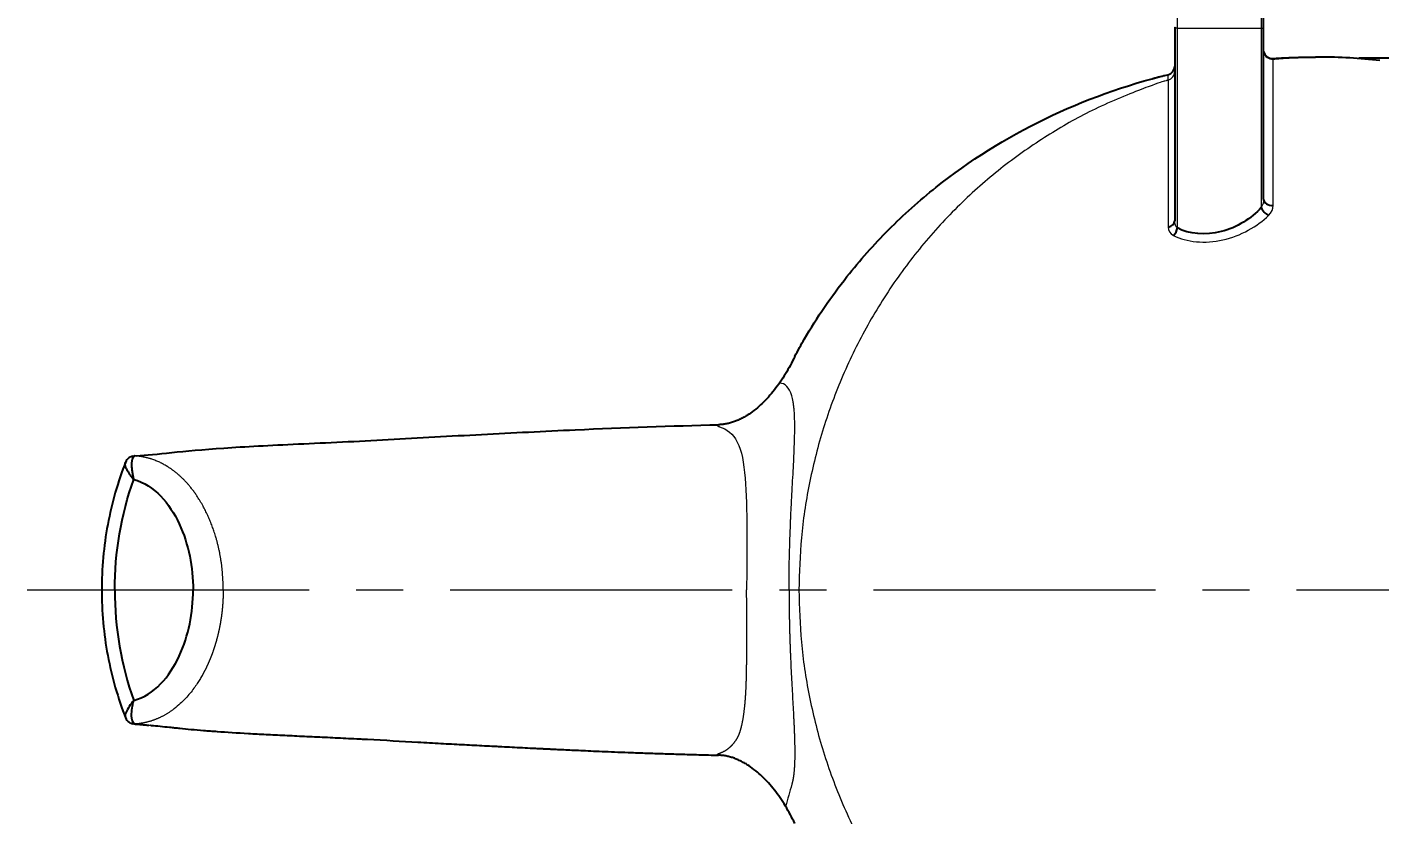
# Model space of a CAD drawing. Header units: millimetres. Extents: x 2068 to 2909, y 530 to 1125.
# Drawn here: x 2440.1 to 2531.5, y 980.6 to 1033.8 of the extents above; entities that cross this region are included whole.
import ezdxf

# ---------------------------------------------------------------- set-up
doc = ezdxf.new("R2010")
doc.units = ezdxf.units.MM
doc.linetypes.add('CENTER2', pattern=[28.575, 19.05, -3.175, 3.175, -3.175])
doc.linetypes.add('CENTERX2', pattern=[101.6, 63.5, -12.7, 12.7, -12.7])
doc.layers.add('CENTER', color=1, linetype='CENTERX2', lineweight=15)
doc.layers.add('DIM', color=3, linetype='Continuous', lineweight=9)
doc.styles.get("Standard").update_dxf_attribs({"font": 'arial.ttf'})
doc.dimstyles.new('ISO-25', dxfattribs={"dimtxt": 5, "dimasz": 5, "dimexe": 1.25, "dimexo": 0.625, "dimgap": 1.5, "dimtad": 1, "dimtih": 1, "dimtoh": 1, "dimdec": 1, "dimdsep": 46, "dimtxsty": 'Standard', "dimcen": 2.5, "dimclrd": 3, "dimclre": 3, "dimclrt": 4, "dimadec": 0, "dimazin": 0, "dimtfac": 1, "dimtdec": 1, "dimtmove": 0, "dimatfit": 3, "dimfxl": 1, "dimarcsym": 0})

# ---------------------------------------------------------------- blocks, each defined once
blk = doc.blocks.new('*D11')
at = {"layer": 'Defpoints', "color": 0, "transparency": 16777216}
for p in [(2529.437, 1031.743), (2629.609, 1031.743), (2529.437, 959.859)]:
    blk.add_point(p, dxfattribs=at)
at = {"layer": 'DIM', "color": 3, "lineweight": -2, "transparency": 16777216}
for p, q in [((2530.062, 1031.743), (2630.859, 1031.743)), ((2629.609, 1026.743), (2629.609, 999.854)), ((2629.609, 964.859), (2629.609, 991.748)), ((2530.062, 959.859), (2630.859, 959.859))]:
    blk.add_line(p, q, dxfattribs=at)
at = {"layer": 'DIM', "color": 3, "transparency": 16777216}
for points in [[(2628.776, 1026.743), (2630.442, 1026.743), (2629.609, 1031.743)], [(2628.776, 964.859), (2630.442, 964.859), (2629.609, 959.859)]]:
    blk.add_solid(points, dxfattribs=at)
at = {"layer": 'DIM', "color": 4, "transparency": 16777216, "insert": (2629.609, 995.801), "char_height": 5, "attachment_point": 5}
blk.add_mtext('71.9', dxfattribs=at)

msp = doc.modelspace()

# ---------------------------------------------------------------- linework, layer by layer
at = {"linetype": 'Continuous', "lineweight": 25}
msp.add_line((2527.39, 1031.801), (2527.136, 1031.801), dxfattribs=at)
at = {"linetype": 'Continuous', "lineweight": 18}
msp.add_line((2517.189, 1030.251), (2517.189, 1020.322), dxfattribs=at)
at = {"linetype": 'Continuous', "lineweight": 25}
msp.add_arc((2527.39, 995.801), 36, 83.47653, 90.00478, dxfattribs=at)
for centre, major_axis, ratio, start_param, end_param in [((2524.223, 1032.302), (-0.6, -0.001), 0.999873, 0.188455, 1.640081), ((2517.019, 1031.194), (0.6, 0), 0.998379, 4.963694, 6.283185), ((2523.907, 1021.528), (-0.421, 0.428), 0.516412, 0.866054, 2.174692), ((2524.225, 1022.206), (-0.6, 0), 0.724183, 6.283134, 7.940411), ((2517.019, 1020.73), (0.6, 0), 0.710243, 4.999684, 6.283186), ((2517.381, 1020.143), (0.268, 0.537), 0.614982, 4.220083, 5.223795), ((2447.39, 1004.254), (0.144, -0.582), 0.929379, 3.147279, 3.287297), ((2447.39, 987.348), (0.144, 0.582), 0.929379, 2.995888, 3.135906)]:
    msp.add_ellipse(centre, major_axis=major_axis, ratio=ratio, start_param=start_param, end_param=end_param, dxfattribs=at)
at = {"linetype": 'Continuous', "lineweight": 18}
for centre, major_axis, ratio, start_param, end_param in [((2524.223, 1032.257), (-0.6, -0.001), 0.999815, 0.190071, 1.655441), ((2524.228, 995.801), (0.006, -36), 0.016438, 3.052831, 3.068172), ((2524.281, 995.8), (0.006, -35.865), 0.000035, 2.380645, 3.122337), ((2517.019, 995.801), (0, -36), 0.016267, 2.847117, 2.88405), ((2517.019, 1030.825), (0.6, 0), 0.997852, 4.999684, 6.283185), ((2447.39, 1004.254), (0.144, -0.582), 0.929379, 2.844074, 3.147279), ((2447.39, 987.348), (0.144, 0.582), 0.929379, 3.135906, 3.439111)]:
    msp.add_ellipse(centre, major_axis=major_axis, ratio=ratio, start_param=start_param, end_param=end_param, dxfattribs=at)
for points in [[(2517.8, 1033.74), (2517.8, 1034.884), (2517.798, 1036.036), (2517.8, 1037.197)], [(2523.459, 1037.212), (2523.46, 1036.046), (2523.46, 1034.89), (2523.461, 1033.74)], [(2523.625, 1022.206), (2523.625, 1022.013), (2523.569, 1021.811), (2523.466, 1021.639)], [(2523.964, 1021.106), (2524.167, 1021.305), (2524.277, 1021.543), (2524.277, 1021.774)], [(2517.8, 1020.262), (2517.678, 1020.351), (2517.619, 1020.53), (2517.619, 1020.73)], [(2517.189, 1020.322), (2517.189, 1020.084), (2517.305, 1019.864), (2517.545, 1019.744)], [(2447.449, 1004.855), (2447.437, 1004.855), (2447.424, 1004.853), (2447.411, 1004.85)], [(2447.449, 1004.855), (2447.464, 1004.856), (2447.479, 1004.857), (2447.494, 1004.858)], [(2447.449, 986.747), (2447.437, 986.747), (2447.424, 986.749), (2447.411, 986.752)], [(2447.449, 986.747), (2447.765, 986.725), (2448.098, 986.696), (2448.457, 986.661)]]:
    msp.add_open_spline(points, degree=3, dxfattribs=at)
at = {"linetype": 'Continuous', "lineweight": 25}
for points, degree in [([(2523.624, 1033.827), (2523.623, 1034.97), (2523.623, 1036.119), (2523.623, 1037.275)], 3), ([(2517.137, 1030.59), (2516.806, 1030.511), (2516.476, 1030.429), (2516.147, 1030.341)], 3), ([(2523.636, 1022.124), (2523.623, 1022.134)], 1), ([(2447.378, 1004.854), (2447.33, 1004.85)], 1), ([(2446.047, 995.801), (2446.047, 998.339), (2446.478, 1000.873), (2447.323, 1003.263)], 3), ([(2446.047, 995.801), (2446.047, 993.263), (2446.478, 990.729), (2447.323, 988.339)], 3), ([(2447.33, 986.752), (2447.768, 986.725), (2448.341, 986.667)], 2)]:
    msp.add_open_spline(points, degree=degree, dxfattribs=at)
for points, knots in [([(2517.619, 1033.831), (2517.619, 1033.776), (2517.619, 1033.66), (2517.619, 1033.479), (2517.619, 1033.283), (2517.619, 1033.072), (2517.619, 1032.847), (2517.619, 1032.608), (2517.619, 1032.354), (2517.619, 1032.086), (2517.619, 1031.803), (2517.619, 1031.505), (2517.619, 1031.193), (2517.619, 1030.867), (2517.619, 1030.448), (2517.619, 1029.955), (2517.62, 1029.406), (2517.62, 1028.897), (2517.62, 1028.429), (2517.62, 1028.001), (2517.62, 1027.614), (2517.62, 1027.193), (2517.62, 1026.662), (2517.62, 1025.943), (2517.619, 1025.03), (2517.619, 1024.134), (2517.619, 1023.336), (2517.619, 1022.717), (2517.619, 1022.149), (2517.619, 1021.631), (2517.619, 1021.164), (2517.619, 1020.869), (2517.619, 1020.73)], [0, 0, 0, 0, 0.012577, 0.026264, 0.041059, 0.056963, 0.073976, 0.092098, 0.111329, 0.131669, 0.153119, 0.175678, 0.199346, 0.224124, 0.250012, 0.294885, 0.336705, 0.37547, 0.41118, 0.443835, 0.473434, 0.499978, 0.540205, 0.595282, 0.665209, 0.749984, 0.801325, 0.848797, 0.8924, 0.932135, 0.968002, 1, 1, 1, 1]), ([(2523.625, 1022.206), (2523.625, 1024.053), (2523.625, 1025.904), (2523.624, 1029.772), (2523.624, 1031.79), (2523.624, 1033.827)], [0, 0, 0, 0, 0.479373, 0.479373, 1, 1, 1, 1]), ([(2523.832, 1031.844), (2523.784, 1031.886), (2523.696, 1031.993), (2523.648, 1032.116), (2523.634, 1032.188)], [0, 0, 0, 0, 0.466897, 1, 1, 1, 1]), ([(2491.967, 1011.581), (2492.177, 1011.977), (2492.395, 1012.369), (2492.621, 1012.758), (2493.471, 1014.22), (2494.43, 1015.628), (2496.364, 1018.078), (2497.777, 1019.671), (2499.333, 1021.145), (2500.4, 1022.099), (2500.949, 1022.562), (2506.013, 1026.592), (2511.408, 1029.217), (2517.168, 1030.614)], [-0.044633, -0.044633, -0.044633, -0.044633, 0, 0, 0, 0.167952, 0.167952, 0.306627, 0.375964, 0.375964, 0.445302, 0.445302, 1, 1, 1, 1]), ([(2523.466, 1021.639), (2522.801, 1020.916), (2521.82, 1020.283), (2519.701, 1019.734), (2518.588, 1019.844), (2517.8, 1020.262)], [0, 0, 0, 0, 0.5, 0.5, 1, 1, 1, 1]), ([(2447.494, 1004.858), (2448.179, 1004.906), (2448.948, 1004.99), (2450.852, 1005.186), (2451.983, 1005.295), (2454.11, 1005.439), (2454.899, 1005.486), (2456.586, 1005.576), (2457.485, 1005.62), (2459.398, 1005.709), (2460.408, 1005.754), (2462.441, 1005.853), (2463.472, 1005.907), (2466.594, 1006.081), (2468.71, 1006.201), (2472.922, 1006.421), (2475.031, 1006.528), (2480.401, 1006.772), (2483.626, 1006.888), (2486.817, 1006.962)], [0, 0, 0, 0, 0.130163, 0.130163, 0.263147, 0.263147, 0.329639, 0.329639, 0.39613, 0.39613, 0.462622, 0.462622, 0.529114, 0.529114, 0.662097, 0.662097, 0.795081, 0.795081, 1, 1, 1, 1]), ([(2446.794, 1004.491), (2446.524, 1003.8), (2446.05, 1002.4), (2445.535, 1000.224), (2445.226, 997.999), (2445.16, 996.503), (2445.162, 995.748)], [0, 0, 0, 0, 0.249997, 0.499229, 0.748827, 1, 1, 1, 1]), ([(2447.322, 1003.263), (2447.322, 1003.263), (2447.322, 1003.263), (2447.322, 1003.264), (2447.321, 1003.265), (2447.319, 1003.267), (2447.318, 1003.269), (2447.316, 1003.272), (2447.313, 1003.275), (2447.311, 1003.278), (2447.308, 1003.282), (2447.304, 1003.287), (2447.3, 1003.291), (2447.296, 1003.297), (2447.292, 1003.302), (2447.287, 1003.309), (2447.281, 1003.315), (2447.276, 1003.322), (2447.27, 1003.33), (2447.264, 1003.338), (2447.257, 1003.347), (2447.25, 1003.356), (2447.243, 1003.365), (2447.235, 1003.375), (2447.227, 1003.385), (2447.219, 1003.396), (2447.21, 1003.407), (2447.201, 1003.419), (2447.192, 1003.431), (2447.183, 1003.444), (2447.173, 1003.457), (2447.163, 1003.471), (2447.152, 1003.485), (2447.142, 1003.5), (2447.119, 1003.532), (2447.085, 1003.58), (2447.044, 1003.64), (2446.994, 1003.717), (2446.939, 1003.807), (2446.882, 1003.907), (2446.837, 1003.998), (2446.81, 1004.061), (2446.794, 1004.102), (2446.785, 1004.125), (2446.778, 1004.147), (2446.771, 1004.168), (2446.765, 1004.189), (2446.76, 1004.209), (2446.755, 1004.229), (2446.752, 1004.248), (2446.749, 1004.266), (2446.747, 1004.283), (2446.745, 1004.3), (2446.745, 1004.316), (2446.745, 1004.332), (2446.746, 1004.347), (2446.748, 1004.361), (2446.75, 1004.374), (2446.754, 1004.387), (2446.758, 1004.399), (2446.762, 1004.41), (2446.768, 1004.42), (2446.774, 1004.43), (2446.778, 1004.436), (2446.78, 1004.439)], [0, 0, 0, 0, 0.000204, 0.000698, 0.001486, 0.002566, 0.00394, 0.005607, 0.00757, 0.009828, 0.012382, 0.015232, 0.018381, 0.021829, 0.025576, 0.029625, 0.033977, 0.038633, 0.043594, 0.048862, 0.054439, 0.060326, 0.066526, 0.073039, 0.079869, 0.087017, 0.094484, 0.102274, 0.110389, 0.118829, 0.127599, 0.136699, 0.146133, 0.155902, 0.166008, 0.210546, 0.251951, 0.290081, 0.368407, 0.442932, 0.51329, 0.579194, 0.599119, 0.618999, 0.638831, 0.658609, 0.67833, 0.697989, 0.717581, 0.737103, 0.756548, 0.775914, 0.795195, 0.814387, 0.833487, 0.85249, 0.871393, 0.89019, 0.90888, 0.927458, 0.94592, 0.964264, 0.982487, 1, 1, 1, 1]), ([(2447.245, 1004.836), (2447.184, 1004.82), (2447.07, 1004.775), (2446.924, 1004.666), (2446.818, 1004.53), (2446.771, 1004.43), (2446.753, 1004.379)], [0, 0, 0, 0, 0.266406, 0.527519, 0.773891, 1, 1, 1, 1]), ([(2447.411, 1004.85), (2447.409, 1004.849), (2447.404, 1004.848), (2447.397, 1004.846), (2447.391, 1004.844), (2447.384, 1004.841), (2447.377, 1004.839), (2447.371, 1004.836), (2447.364, 1004.832), (2447.358, 1004.829), (2447.351, 1004.825), (2447.345, 1004.821), (2447.339, 1004.817), (2447.333, 1004.812), (2447.327, 1004.807), (2447.321, 1004.802), (2447.315, 1004.797), (2447.309, 1004.791), (2447.304, 1004.785), (2447.298, 1004.779), (2447.293, 1004.772), (2447.288, 1004.765), (2447.283, 1004.758), (2447.278, 1004.751), (2447.273, 1004.743), (2447.268, 1004.736), (2447.263, 1004.727), (2447.259, 1004.719), (2447.254, 1004.71), (2447.25, 1004.702), (2447.246, 1004.692), (2447.242, 1004.683), (2447.238, 1004.673), (2447.234, 1004.663), (2447.23, 1004.653), (2447.226, 1004.642), (2447.223, 1004.632), (2447.219, 1004.621), (2447.216, 1004.609), (2447.213, 1004.598), (2447.21, 1004.586), (2447.207, 1004.574), (2447.205, 1004.562), (2447.202, 1004.549), (2447.199, 1004.537), (2447.197, 1004.524), (2447.195, 1004.51), (2447.193, 1004.497), (2447.191, 1004.483), (2447.189, 1004.469), (2447.188, 1004.455), (2447.186, 1004.441), (2447.185, 1004.426), (2447.184, 1004.412), (2447.182, 1004.397), (2447.181, 1004.382), (2447.181, 1004.366), (2447.18, 1004.351), (2447.179, 1004.335), (2447.178, 1004.29), (2447.179, 1004.211), (2447.185, 1004.092), (2447.197, 1003.963), (2447.212, 1003.844), (2447.228, 1003.737), (2447.243, 1003.645), (2447.257, 1003.573), (2447.266, 1003.524), (2447.271, 1003.5), (2447.275, 1003.477), (2447.28, 1003.456), (2447.284, 1003.435), (2447.288, 1003.416), (2447.292, 1003.398), (2447.295, 1003.381), (2447.299, 1003.365), (2447.302, 1003.351), (2447.305, 1003.337), (2447.307, 1003.325), (2447.31, 1003.314), (2447.312, 1003.304), (2447.314, 1003.295), (2447.316, 1003.287), (2447.318, 1003.28), (2447.319, 1003.275), (2447.32, 1003.27), (2447.321, 1003.267), (2447.322, 1003.264), (2447.322, 1003.263), (2447.323, 1003.263)], [0, 0, 0, 0, 0.007919, 0.015869, 0.023849, 0.03186, 0.0399, 0.04797, 0.05607, 0.064199, 0.072358, 0.080545, 0.088762, 0.097007, 0.105279, 0.11358, 0.121909, 0.130264, 0.138647, 0.147056, 0.155491, 0.163952, 0.172439, 0.18095, 0.189486, 0.198046, 0.206629, 0.215236, 0.223865, 0.232517, 0.24119, 0.249884, 0.258599, 0.267335, 0.276089, 0.284863, 0.293656, 0.302466, 0.311293, 0.320138, 0.328998, 0.337874, 0.346765, 0.355671, 0.36459, 0.373522, 0.382467, 0.391424, 0.400392, 0.40937, 0.418359, 0.427357, 0.436363, 0.445378, 0.4544, 0.463429, 0.472464, 0.481505, 0.49055, 0.4996, 0.558647, 0.620154, 0.683837, 0.749366, 0.789211, 0.830969, 0.874477, 0.885622, 0.896211, 0.906253, 0.915753, 0.924717, 0.933153, 0.941064, 0.948458, 0.955339, 0.961713, 0.967584, 0.972956, 0.977834, 0.982221, 0.986121, 0.989537, 0.992472, 0.994927, 0.996906, 0.998409, 0.999439, 1, 1, 1, 1]), ([(2447.323, 1003.263), (2448.716, 1002.907), (2449.753, 1001.652), (2451.042, 998.88), (2451.334, 997.338), (2451.334, 995.801)], [0, 0, 0, 0, 0.5, 0.5, 1, 1, 1, 1]), ([(2445.162, 995.854), (2445.16, 995.099), (2445.226, 993.603), (2445.535, 991.377), (2446.05, 989.202), (2446.524, 987.802), (2446.794, 987.111)], [0, 0, 0, 0, 0.251173, 0.500771, 0.750003, 1, 1, 1, 1]), ([(2447.323, 988.339), (2448.716, 988.695), (2449.753, 989.95), (2451.042, 992.722), (2451.334, 994.263), (2451.334, 995.801)], [0, 0, 0, 0, 0.5, 0.5, 1, 1, 1, 1]), ([(2447.323, 988.339), (2447.105, 988.067), (2446.916, 987.787), (2446.756, 987.413), (2446.731, 987.291), (2446.757, 987.21)], [0, 0, 0, 0, 0.620576, 0.620576, 1, 1, 1, 1]), ([(2447.411, 986.752), (2447.247, 986.79), (2447.179, 987.022), (2447.179, 987.625), (2447.24, 987.989), (2447.323, 988.339)], [0, 0, 0, 0, 0.5, 0.5, 1, 1, 1, 1]), ([(2446.753, 987.223), (2446.771, 987.172), (2446.818, 987.072), (2446.924, 986.936), (2447.07, 986.827), (2447.184, 986.782), (2447.245, 986.766)], [0, 0, 0, 0, 0.226109, 0.472481, 0.733594, 1, 1, 1, 1]), ([(2448.457, 986.661), (2448.475, 986.66), (2448.493, 986.658), (2448.891, 986.619), (2449.403, 986.565), (2449.973, 986.507), (2450.205, 986.483), (2450.324, 986.471), (2450.688, 986.435), (2451.195, 986.386), (2451.89, 986.325), (2452.338, 986.29), (2452.645, 986.266), (2453.43, 986.208), (2454.308, 986.152), (2455.262, 986.098), (2455.456, 986.087), (2455.852, 986.066), (2456.458, 986.035), (2457.516, 985.982), (2458.404, 985.94), (2459.082, 985.909), (2459.31, 985.898), (2459.769, 985.877), (2460.463, 985.844), (2461.411, 985.799), (2462.26, 985.757), (2462.69, 985.735), (2462.906, 985.724), (2463.014, 985.719), (2463.068, 985.716), (2463.095, 985.714), (2463.109, 985.714), (2463.116, 985.713), (2463.119, 985.713), (2463.121, 985.713), (2463.122, 985.713), (2463.122, 985.713), (2463.122, 985.713), (2464.255, 985.653), (2465.427, 985.586), (2466.784, 985.509), (2467.05, 985.494), (2467.568, 985.465), (2468.323, 985.423), (2469.027, 985.385), (2469.944, 985.336), (2470.39, 985.313), (2471.06, 985.278), (2471.283, 985.267), (2471.62, 985.25), (2471.732, 985.244), (2471.959, 985.232), (2472.527, 985.203), (2473.337, 985.162), (2474.158, 985.121), (2474.57, 985.1), (2474.776, 985.09), (2474.879, 985.085), (2474.93, 985.083), (2474.956, 985.081), (2474.969, 985.081), (2474.976, 985.08), (2474.979, 985.08), (2474.98, 985.08), (2474.981, 985.08), (2474.982, 985.08), (2474.982, 985.08), (2474.982, 985.08), (2474.982, 985.08), (2475.048, 985.077), (2475.17, 985.071), (2475.433, 985.058), (2475.535, 985.053), (2475.765, 985.042), (2475.894, 985.036), (2476.179, 985.022), (2476.334, 985.015), (2476.672, 984.999), (2476.855, 984.991), (2477.441, 984.964), (2477.884, 984.944), (2478.875, 984.901), (2479.422, 984.878), (2480.32, 984.842), (2480.633, 984.83), (2481.284, 984.805), (2481.623, 984.793), (2482.327, 984.768), (2482.692, 984.756), (2483.448, 984.731), (2483.839, 984.719), (2484.646, 984.695), (2485.062, 984.683), (2485.92, 984.661), (2486.362, 984.65), (2486.816, 984.639)], [0, 0, 0, 0, 0.003173, 0.003173, 0.069628, 0.086242, 0.086242, 0.102856, 0.102856, 0.136083, 0.169311, 0.185925, 0.185925, 0.202539, 0.268994, 0.268994, 0.285607, 0.285607, 0.302221, 0.335449, 0.368676, 0.368676, 0.38529, 0.38529, 0.401904, 0.435131, 0.451745, 0.460052, 0.464206, 0.466282, 0.467321, 0.46784, 0.468099, 0.468229, 0.468294, 0.468327, 0.468343, 0.468343, 0.468359, 0.468359, 0.534814, 0.534814, 0.551428, 0.551428, 0.568042, 0.601269, 0.601269, 0.634497, 0.634497, 0.651111, 0.651111, 0.659418, 0.659418, 0.667724, 0.700952, 0.717566, 0.725873, 0.730026, 0.732103, 0.733141, 0.73366, 0.73392, 0.73405, 0.734115, 0.734147, 0.734163, 0.734171, 0.734175, 0.734175, 0.73418, 0.73418, 0.767407, 0.767407, 0.784021, 0.784021, 0.800635, 0.800635, 0.817248, 0.817248, 0.833862, 0.833862, 0.86709, 0.86709, 0.900317, 0.900317, 0.916931, 0.916931, 0.933545, 0.933545, 0.950159, 0.950159, 0.966772, 0.966772, 0.983386, 0.983386, 1, 1, 1, 1])]:
    msp.add_open_spline(points, degree=3, knots=knots, dxfattribs=at)
at = {"linetype": 'Continuous', "lineweight": 18}
for points, weights in [([(2517.799, 1033.74), (2517.619, 1033.778), (2517.619, 1033.831)], [1, 0.922121932325, 1]), ([(2523.462, 1033.74), (2523.623, 1033.777), (2523.624, 1033.827)], [0.999723165361, 0.929980327962, 0.999821825908]), ([(2524.275, 1031.659), (2525.828, 1031.801), (2527.387, 1031.801)], [0.990004488271, 0.99029564566, 0.992536655671])]:
    msp.add_rational_spline(points, weights, degree=2, dxfattribs=at)
for points, knots in [([(2517.8, 1020.262), (2517.8, 1022.479), (2517.8, 1024.701), (2517.8, 1029.185), (2517.799, 1031.444), (2517.799, 1033.74)], [0, 0, 0, 0, 0.497005, 0.497005, 1, 1, 1, 1]), ([(2523.461, 1033.74), (2523.284, 1033.739), (2523.087, 1033.737), (2522.659, 1033.734), (2522.428, 1033.733), (2522.064, 1033.731), (2521.941, 1033.731), (2521.689, 1033.73), (2521.561, 1033.73), (2521.303, 1033.729), (2521.172, 1033.729), (2520.909, 1033.729), (2520.644, 1033.729), (2520.379, 1033.729), (2520.116, 1033.729), (2519.984, 1033.729), (2519.724, 1033.729), (2519.596, 1033.729), (2519.343, 1033.73), (2519.219, 1033.73), (2518.856, 1033.732), (2518.626, 1033.733), (2518.192, 1033.736), (2517.987, 1033.738), (2517.799, 1033.74)], [0, 0, 0, 0, 0.125, 0.125, 0.25, 0.25, 0.3125, 0.3125, 0.375, 0.375, 0.4375, 0.4375, 0.5, 0.5625, 0.5625, 0.625, 0.625, 0.6875, 0.6875, 0.75, 0.75, 0.875, 0.875, 1, 1, 1, 1]), ([(2523.462, 1033.74), (2523.463, 1031.693), (2523.463, 1029.675), (2523.464, 1026.656), (2523.465, 1025.651), (2523.466, 1023.643), (2523.466, 1022.641), (2523.466, 1021.639)], [0, 0, 0, 0, 0.5, 0.5, 0.75, 0.75, 1, 1, 1, 1]), ([(2517.545, 1019.744), (2518.42, 1019.306), (2519.673, 1019.177), (2522.087, 1019.72), (2523.212, 1020.366), (2523.964, 1021.106)], [0, 0, 0, 0, 0.5, 0.5, 1, 1, 1, 1]), ([(2491.579, 995.801), (2491.579, 997.24), (2491.616, 998.842), (2491.683, 1000.454), (2491.694, 1000.707), (2491.702, 1000.875), (2491.705, 1000.958), (2491.725, 1001.374), (2491.775, 1002.353), (2491.844, 1003.573), (2491.895, 1004.556), (2491.916, 1005.026), (2491.925, 1005.222), (2491.93, 1005.352), (2491.932, 1005.416), (2491.954, 1005.99), (2491.976, 1006.929), (2491.944, 1007.796), (2491.895, 1008.251), (2491.879, 1008.369), (2491.868, 1008.446), (2491.862, 1008.484), (2491.831, 1008.67), (2491.8, 1008.804), (2491.764, 1008.925), (2491.598, 1009.484), (2491.319, 1009.767), (2490.928, 1009.776)], [0, 0, 0, 0, 0.25, 0.28125, 0.296875, 0.296875, 0.3125, 0.3125, 0.375, 0.5, 0.5625, 0.59375, 0.609375, 0.609375, 0.625, 0.625, 0.75, 0.875, 0.90625, 0.921875, 0.921875, 0.9375, 0.9375, 1, 1, 1, 1.287961, 1.287961, 1.287961, 1.287961]), ([(2486.816, 1006.963), (2486.815, 1006.962), (2486.813, 1006.962), (2486.81, 1006.961), (2486.804, 1006.959), (2486.792, 1006.955), (2486.778, 1006.95), (2486.764, 1006.943), (2486.753, 1006.936), (2486.746, 1006.929), (2486.742, 1006.921), (2486.741, 1006.913), (2486.743, 1006.906), (2486.746, 1006.9), (2486.75, 1006.895), (2486.755, 1006.89), (2486.761, 1006.885), (2486.768, 1006.879), (2486.777, 1006.874), (2486.786, 1006.868), (2486.796, 1006.863), (2486.808, 1006.857), (2486.821, 1006.852), (2486.834, 1006.846), (2486.849, 1006.84), (2486.865, 1006.834), (2486.876, 1006.83), (2486.882, 1006.828)], [0, 0, 0, 0, 0.007758, 0.015519, 0.031048, 0.062133, 0.124399, 0.187031, 0.249235, 0.310174, 0.372148, 0.435204, 0.499401, 0.534971, 0.570522, 0.606064, 0.641612, 0.677176, 0.712769, 0.748404, 0.784093, 0.819847, 0.855677, 0.891597, 0.927616, 0.963747, 1, 1, 1, 1]), ([(2486.882, 1006.828), (2487.363, 1006.66), (2487.795, 1006.376), (2488.375, 1005.219), (2488.527, 1004.384), (2488.705, 1002.343), (2488.722, 1001.157), (2488.72, 998.54), (2488.717, 997.163), (2488.716, 995.801)], [0, 0, 0, 0, 0.251523, 0.251523, 0.503046, 0.503046, 0.754569, 0.754569, 1, 1, 1, 1]), ([(2453.367, 995.801), (2453.367, 995.783), (2453.367, 995.748), (2453.367, 995.695), (2453.366, 995.642), (2453.366, 995.589), (2453.365, 995.536), (2453.364, 995.483), (2453.362, 995.43), (2453.361, 995.378), (2453.359, 995.325), (2453.357, 995.272), (2453.355, 995.22), (2453.352, 995.167), (2453.35, 995.114), (2453.347, 995.062), (2453.344, 995.01), (2453.34, 994.957), (2453.337, 994.905), (2453.333, 994.852), (2453.329, 994.8), (2453.325, 994.748), (2453.321, 994.696), (2453.316, 994.644), (2453.312, 994.592), (2453.307, 994.54), (2453.302, 994.488), (2453.296, 994.436), (2453.291, 994.384), (2453.285, 994.332), (2453.279, 994.281), (2453.273, 994.229), (2453.267, 994.178), (2453.26, 994.126), (2453.253, 994.075), (2453.246, 994.023), (2453.239, 993.972), (2453.232, 993.921), (2453.224, 993.87), (2453.217, 993.819), (2453.209, 993.768), (2453.2, 993.717), (2453.192, 993.666), (2453.183, 993.615), (2453.175, 993.564), (2453.166, 993.514), (2453.157, 993.463), (2453.147, 993.413), (2453.138, 993.362), (2453.128, 993.312), (2453.118, 993.262), (2453.108, 993.211), (2453.097, 993.161), (2453.087, 993.111), (2453.076, 993.061), (2453.065, 993.012), (2453.054, 992.962), (2453.043, 992.912), (2453.031, 992.863), (2453.019, 992.813), (2453.007, 992.764), (2452.995, 992.715), (2452.983, 992.665), (2452.97, 992.616), (2452.958, 992.567), (2452.945, 992.518), (2452.932, 992.47), (2452.918, 992.421), (2452.905, 992.372), (2452.891, 992.324), (2452.877, 992.275), (2452.863, 992.227), (2452.849, 992.179), (2452.835, 992.131), (2452.82, 992.083), (2452.805, 992.035), (2452.79, 991.987), (2452.775, 991.939), (2452.759, 991.892), (2452.744, 991.844), (2452.728, 991.797), (2452.712, 991.75), (2452.696, 991.703), (2452.679, 991.656), (2452.663, 991.609), (2452.646, 991.562), (2452.629, 991.515), (2452.612, 991.469), (2452.594, 991.423), (2452.577, 991.376), (2452.559, 991.33), (2452.541, 991.284), (2452.523, 991.238), (2452.505, 991.193), (2452.486, 991.147), (2452.468, 991.102), (2452.449, 991.056), (2452.43, 991.011), (2452.411, 990.966), (2452.391, 990.921), (2452.371, 990.876), (2452.352, 990.832), (2452.332, 990.787), (2452.311, 990.743), (2452.291, 990.699), (2452.27, 990.655), (2452.25, 990.611), (2452.229, 990.567), (2452.208, 990.523), (2452.186, 990.48), (2452.165, 990.437), (2452.143, 990.394), (2452.121, 990.351), (2452.099, 990.308), (2452.077, 990.265), (2452.054, 990.223), (2452.032, 990.18), (2452.009, 990.138), (2451.986, 990.096), (2451.963, 990.054), (2451.899, 989.941), (2451.783, 989.744), (2451.601, 989.459), (2451.383, 989.146), (2451.125, 988.812), (2450.82, 988.463), (2450.465, 988.109), (2450.176, 987.865), (2449.983, 987.719), (2449.907, 987.664), (2449.831, 987.61), (2449.755, 987.558), (2449.678, 987.508), (2449.602, 987.46), (2449.525, 987.413), (2449.448, 987.369), (2449.372, 987.325), (2449.295, 987.284), (2449.218, 987.244), (2449.142, 987.206), (2449.065, 987.17), (2448.988, 987.135), (2448.912, 987.102), (2448.836, 987.071), (2448.76, 987.041), (2448.684, 987.013), (2448.608, 986.986), (2448.533, 986.961), (2448.457, 986.937), (2448.383, 986.915), (2448.308, 986.895), (2448.234, 986.875), (2448.16, 986.858), (2448.087, 986.841), (2448.014, 986.826), (2447.941, 986.812), (2447.869, 986.799), (2447.798, 986.788), (2447.727, 986.777), (2447.657, 986.768), (2447.587, 986.76), (2447.518, 986.752), (2447.472, 986.748), (2447.449, 986.747)], [0, 0, 0, 0, 0.004361, 0.008719, 0.013074, 0.017426, 0.021775, 0.026122, 0.030465, 0.034806, 0.039144, 0.043479, 0.047812, 0.052141, 0.056468, 0.060792, 0.065112, 0.069431, 0.073746, 0.078058, 0.082368, 0.086674, 0.090978, 0.095279, 0.099577, 0.103873, 0.108165, 0.112455, 0.116742, 0.121026, 0.125307, 0.129586, 0.133862, 0.138135, 0.142405, 0.146672, 0.150937, 0.155199, 0.159458, 0.163714, 0.167968, 0.172218, 0.176466, 0.180711, 0.184954, 0.189193, 0.19343, 0.197664, 0.201895, 0.206123, 0.210348, 0.214571, 0.21879, 0.223007, 0.227221, 0.231432, 0.23564, 0.239846, 0.244048, 0.248248, 0.252445, 0.256638, 0.260829, 0.265018, 0.269203, 0.273385, 0.277565, 0.281742, 0.285916, 0.290087, 0.294255, 0.29842, 0.302583, 0.306742, 0.310899, 0.315053, 0.319204, 0.323351, 0.327496, 0.331638, 0.335777, 0.339913, 0.344045, 0.348175, 0.352301, 0.356424, 0.360544, 0.364661, 0.368775, 0.372885, 0.376992, 0.381096, 0.385197, 0.389294, 0.393389, 0.39748, 0.401567, 0.405652, 0.409733, 0.413811, 0.417885, 0.421957, 0.426025, 0.430089, 0.434151, 0.438209, 0.442264, 0.446316, 0.450365, 0.45441, 0.458452, 0.462491, 0.466526, 0.470558, 0.474586, 0.478611, 0.482633, 0.486651, 0.490666, 0.494677, 0.498684, 0.523513, 0.552013, 0.58417, 0.619978, 0.6594, 0.702381, 0.748901, 0.757126, 0.765287, 0.773384, 0.781417, 0.789387, 0.797293, 0.805136, 0.812915, 0.820631, 0.828284, 0.835875, 0.843403, 0.85087, 0.858276, 0.86562, 0.872904, 0.880128, 0.887293, 0.894399, 0.901446, 0.908434, 0.915364, 0.922234, 0.929046, 0.935798, 0.94249, 0.949123, 0.955696, 0.962208, 0.96866, 0.975051, 0.981381, 0.987649, 0.993856, 1, 1, 1, 1]), ([(2486.882, 984.774), (2486.89, 984.777), (2486.905, 984.782), (2486.929, 984.791), (2486.952, 984.8), (2486.976, 984.809), (2486.999, 984.819), (2487.023, 984.828), (2487.046, 984.838), (2487.069, 984.849), (2487.093, 984.86), (2487.116, 984.871), (2487.14, 984.882), (2487.163, 984.894), (2487.186, 984.906), (2487.209, 984.918), (2487.233, 984.931), (2487.256, 984.944), (2487.279, 984.958), (2487.302, 984.972), (2487.325, 984.986), (2487.348, 985.001), (2487.371, 985.016), (2487.394, 985.032), (2487.417, 985.048), (2487.44, 985.065), (2487.463, 985.082), (2487.486, 985.099), (2487.508, 985.117), (2487.531, 985.135), (2487.554, 985.154), (2487.576, 985.174), (2487.599, 985.194), (2487.621, 985.214), (2487.643, 985.235), (2487.666, 985.256), (2487.688, 985.278), (2487.71, 985.301), (2487.732, 985.324), (2487.754, 985.347), (2487.776, 985.371), (2487.798, 985.396), (2487.819, 985.421), (2487.841, 985.447), (2487.862, 985.473), (2487.884, 985.5), (2487.905, 985.528), (2487.927, 985.556), (2487.948, 985.584), (2487.969, 985.613), (2487.99, 985.643), (2488.011, 985.673), (2488.029, 985.699), (2488.044, 985.722), (2488.056, 985.741), (2488.069, 985.761), (2488.081, 985.782), (2488.093, 985.804), (2488.106, 985.827), (2488.119, 985.852), (2488.131, 985.877), (2488.144, 985.904), (2488.157, 985.932), (2488.17, 985.961), (2488.183, 985.991), (2488.196, 986.023), (2488.209, 986.056), (2488.222, 986.09), (2488.235, 986.125), (2488.248, 986.162), (2488.261, 986.201), (2488.274, 986.24), (2488.287, 986.282), (2488.3, 986.324), (2488.313, 986.369), (2488.326, 986.415), (2488.339, 986.462), (2488.352, 986.512), (2488.365, 986.562), (2488.377, 986.615), (2488.39, 986.67), (2488.403, 986.726), (2488.415, 986.784), (2488.427, 986.844), (2488.44, 986.906), (2488.452, 986.969), (2488.464, 987.035), (2488.475, 987.103), (2488.487, 987.173), (2488.499, 987.245), (2488.51, 987.319), (2488.521, 987.396), (2488.532, 987.475), (2488.543, 987.556), (2488.553, 987.639), (2488.564, 987.725), (2488.574, 987.814), (2488.584, 987.905), (2488.592, 987.979), (2488.597, 988.037), (2488.601, 988.076), (2488.605, 988.115), (2488.609, 988.155), (2488.612, 988.195), (2488.616, 988.236), (2488.619, 988.277), (2488.623, 988.318), (2488.626, 988.36), (2488.629, 988.402), (2488.633, 988.445), (2488.636, 988.488), (2488.639, 988.532), (2488.642, 988.576), (2488.645, 988.62), (2488.648, 988.665), (2488.651, 988.71), (2488.654, 988.756), (2488.657, 988.802), (2488.659, 988.849), (2488.662, 988.896), (2488.664, 988.943), (2488.667, 988.991), (2488.669, 989.04), (2488.672, 989.089), (2488.674, 989.138), (2488.676, 989.188), (2488.679, 989.238), (2488.681, 989.289), (2488.683, 989.34), (2488.685, 989.392), (2488.687, 989.444), (2488.689, 989.496), (2488.691, 989.549), (2488.693, 989.603), (2488.694, 989.657), (2488.696, 989.711), (2488.698, 989.766), (2488.699, 989.822), (2488.701, 989.878), (2488.702, 989.934), (2488.704, 989.991), (2488.705, 990.048), (2488.706, 990.106), (2488.707, 990.165), (2488.709, 990.224), (2488.71, 990.283), (2488.711, 990.343), (2488.712, 990.403), (2488.713, 990.464), (2488.714, 990.525), (2488.715, 990.587), (2488.715, 990.649), (2488.716, 990.712), (2488.717, 990.776), (2488.718, 990.839), (2488.718, 990.904), (2488.719, 990.969), (2488.719, 991.034), (2488.72, 991.1), (2488.72, 991.166), (2488.721, 991.233), (2488.721, 991.3), (2488.721, 991.368), (2488.722, 991.436), (2488.722, 991.505), (2488.722, 991.574), (2488.722, 991.644), (2488.723, 991.714), (2488.723, 991.785), (2488.723, 991.856), (2488.723, 991.928), (2488.723, 992), (2488.723, 992.073), (2488.723, 992.146), (2488.723, 992.22), (2488.723, 992.294), (2488.723, 992.368), (2488.723, 992.444), (2488.723, 992.519), (2488.722, 992.595), (2488.722, 992.672), (2488.722, 992.749), (2488.722, 992.826), (2488.722, 992.904), (2488.722, 992.982), (2488.721, 993.061), (2488.721, 993.14), (2488.721, 993.22), (2488.721, 993.3), (2488.721, 993.381), (2488.72, 993.462), (2488.72, 993.543), (2488.72, 993.625), (2488.72, 993.708), (2488.72, 993.791), (2488.719, 993.874), (2488.719, 993.957), (2488.719, 994.041), (2488.719, 994.126), (2488.719, 994.211), (2488.718, 994.296), (2488.718, 994.382), (2488.718, 994.468), (2488.718, 994.554), (2488.718, 994.641), (2488.717, 994.728), (2488.717, 994.816), (2488.717, 994.903), (2488.717, 994.992), (2488.717, 995.08), (2488.717, 995.169), (2488.717, 995.259), (2488.716, 995.348), (2488.716, 995.438), (2488.716, 995.528), (2488.716, 995.619), (2488.716, 995.71), (2488.716, 995.771), (2488.716, 995.801)], [0, 0, 0, 0, 0.004869, 0.009741, 0.014615, 0.019491, 0.02437, 0.029251, 0.034133, 0.039018, 0.043904, 0.048792, 0.053681, 0.058571, 0.063462, 0.068355, 0.073248, 0.078143, 0.083038, 0.087933, 0.092829, 0.097726, 0.102623, 0.107521, 0.112418, 0.117316, 0.122214, 0.127113, 0.132011, 0.13691, 0.141809, 0.146708, 0.151607, 0.156507, 0.161407, 0.166307, 0.171207, 0.176108, 0.181009, 0.185911, 0.190814, 0.195717, 0.200621, 0.205526, 0.210432, 0.215338, 0.220246, 0.225154, 0.230063, 0.234974, 0.239885, 0.244797, 0.24971, 0.252583, 0.255568, 0.258667, 0.26188, 0.265206, 0.268646, 0.272199, 0.275867, 0.279648, 0.283543, 0.287551, 0.291674, 0.295911, 0.300261, 0.304726, 0.309304, 0.313997, 0.318803, 0.323723, 0.328757, 0.333905, 0.339167, 0.344542, 0.350031, 0.355634, 0.361349, 0.367179, 0.373121, 0.379177, 0.385346, 0.391628, 0.398023, 0.404532, 0.411153, 0.417888, 0.424735, 0.431696, 0.43877, 0.445956, 0.453256, 0.460669, 0.468195, 0.475834, 0.483587, 0.491453, 0.499432, 0.502695, 0.505973, 0.509266, 0.512576, 0.515902, 0.519243, 0.5226, 0.525973, 0.529362, 0.532767, 0.536188, 0.539625, 0.543077, 0.546546, 0.55003, 0.55353, 0.557046, 0.560578, 0.564126, 0.567689, 0.571269, 0.574864, 0.578475, 0.582102, 0.585745, 0.589403, 0.593078, 0.596768, 0.600474, 0.604196, 0.607934, 0.611687, 0.615457, 0.619242, 0.623043, 0.62686, 0.630693, 0.634542, 0.638407, 0.642288, 0.646184, 0.650097, 0.654025, 0.657969, 0.66193, 0.665906, 0.669899, 0.673907, 0.677932, 0.681973, 0.68603, 0.690103, 0.694192, 0.698297, 0.702419, 0.706556, 0.71071, 0.71488, 0.719066, 0.723269, 0.727487, 0.731722, 0.735973, 0.740241, 0.744524, 0.748824, 0.75314, 0.757472, 0.761821, 0.766185, 0.770567, 0.774964, 0.779377, 0.783807, 0.788253, 0.792716, 0.797195, 0.80169, 0.806201, 0.810729, 0.815273, 0.819833, 0.82441, 0.829003, 0.833612, 0.838238, 0.84288, 0.847539, 0.852214, 0.856905, 0.861612, 0.866336, 0.871076, 0.875833, 0.880605, 0.885394, 0.890199, 0.89502, 0.899857, 0.904711, 0.90958, 0.914466, 0.919368, 0.924286, 0.92922, 0.93417, 0.939137, 0.944119, 0.949118, 0.954133, 0.959164, 0.964212, 0.969275, 0.974355, 0.979451, 0.984564, 0.989693, 0.994838, 1, 1, 1, 1]), ([(2491.579, 995.801), (2491.579, 995.783), (2491.579, 995.748), (2491.579, 995.695), (2491.579, 995.642), (2491.579, 995.589), (2491.579, 995.537), (2491.579, 995.484), (2491.579, 995.431), (2491.579, 995.378), (2491.58, 995.325), (2491.58, 995.273), (2491.58, 995.22), (2491.58, 995.167), (2491.581, 995.114), (2491.581, 995.062), (2491.582, 995.009), (2491.582, 994.956), (2491.582, 994.904), (2491.583, 994.851), (2491.583, 994.799), (2491.584, 994.746), (2491.585, 994.693), (2491.585, 994.641), (2491.586, 994.588), (2491.586, 994.536), (2491.587, 994.483), (2491.588, 994.431), (2491.588, 994.378), (2491.589, 994.326), (2491.59, 994.274), (2491.591, 994.221), (2491.592, 994.169), (2491.592, 994.116), (2491.593, 994.064), (2491.594, 994.012), (2491.595, 993.959), (2491.596, 993.907), (2491.597, 993.855), (2491.598, 993.803), (2491.599, 993.751), (2491.6, 993.698), (2491.601, 993.646), (2491.602, 993.594), (2491.603, 993.542), (2491.605, 993.49), (2491.606, 993.438), (2491.607, 993.386), (2491.608, 993.334), (2491.609, 993.282), (2491.611, 993.23), (2491.612, 993.178), (2491.613, 993.126), (2491.615, 993.074), (2491.616, 993.022), (2491.617, 992.97), (2491.619, 992.918), (2491.62, 992.866), (2491.622, 992.814), (2491.623, 992.763), (2491.625, 992.711), (2491.626, 992.659), (2491.628, 992.607), (2491.629, 992.556), (2491.631, 992.504), (2491.633, 992.452), (2491.634, 992.401), (2491.636, 992.349), (2491.638, 992.297), (2491.639, 992.246), (2491.641, 992.194), (2491.643, 992.143), (2491.645, 992.091), (2491.646, 992.04), (2491.648, 991.988), (2491.65, 991.937), (2491.652, 991.886), (2491.654, 991.834), (2491.656, 991.783), (2491.658, 991.732), (2491.66, 991.68), (2491.662, 991.629), (2491.664, 991.578), (2491.666, 991.526), (2491.668, 991.475), (2491.67, 991.424), (2491.683, 991.109), (2491.709, 990.539), (2491.749, 989.738), (2491.791, 988.967), (2491.832, 988.227), (2491.863, 987.652), (2491.885, 987.223), (2491.9, 986.928), (2491.913, 986.64), (2491.926, 986.359), (2491.937, 986.085), (2491.946, 985.819), (2491.953, 985.559), (2491.959, 985.307), (2491.963, 985.062), (2491.964, 984.824), (2491.963, 984.646), (2491.962, 984.524), (2491.961, 984.456), (2491.96, 984.388), (2491.958, 984.321), (2491.956, 984.254), (2491.954, 984.189), (2491.952, 984.125), (2491.95, 984.061), (2491.947, 983.999), (2491.944, 983.937), (2491.94, 983.876), (2491.937, 983.816), (2491.933, 983.757), (2491.929, 983.698), (2491.924, 983.641), (2491.919, 983.584), (2491.914, 983.529), (2491.909, 983.474), (2491.903, 983.42), (2491.897, 983.367), (2491.891, 983.315), (2491.884, 983.263), (2491.877, 983.213), (2491.87, 983.163), (2491.862, 983.114), (2491.854, 983.067), (2491.846, 983.019), (2491.837, 982.973), (2491.828, 982.928), (2491.818, 982.883), (2491.809, 982.84), (2491.798, 982.797), (2491.788, 982.755), (2491.777, 982.714), (2491.77, 982.687), (2491.766, 982.674), (2491.766, 982.674), (2491.766, 982.674), (2491.766, 982.674), (2491.626, 982.177), (2491.486, 981.68), (2491.346, 981.183)], [0, 0, 0, 0, 0.002929, 0.005857, 0.008785, 0.011712, 0.014638, 0.017563, 0.020488, 0.023412, 0.026336, 0.029259, 0.032182, 0.035105, 0.038027, 0.040949, 0.043871, 0.046793, 0.049714, 0.052636, 0.055558, 0.058479, 0.061401, 0.064323, 0.067246, 0.070168, 0.073091, 0.076014, 0.078938, 0.081862, 0.084787, 0.087713, 0.090639, 0.093565, 0.096493, 0.099421, 0.10235, 0.10528, 0.108211, 0.111143, 0.114076, 0.11701, 0.119945, 0.122882, 0.125819, 0.128758, 0.131699, 0.13464, 0.137584, 0.140528, 0.143475, 0.146423, 0.149372, 0.152324, 0.155277, 0.158231, 0.161188, 0.164147, 0.167107, 0.17007, 0.173035, 0.176002, 0.178971, 0.181942, 0.184915, 0.187891, 0.190869, 0.193849, 0.196832, 0.199818, 0.202806, 0.205796, 0.20879, 0.211785, 0.214784, 0.217786, 0.22079, 0.223797, 0.226807, 0.22982, 0.232836, 0.235856, 0.238878, 0.241903, 0.244932, 0.247964, 0.250999, 0.301025, 0.350771, 0.400448, 0.450271, 0.50045, 0.522757, 0.545084, 0.567447, 0.589862, 0.612347, 0.634917, 0.657587, 0.680375, 0.703294, 0.726361, 0.74959, 0.756772, 0.763947, 0.771117, 0.778281, 0.785439, 0.792594, 0.799744, 0.80689, 0.814033, 0.821174, 0.828311, 0.835447, 0.842581, 0.849714, 0.856846, 0.863978, 0.87111, 0.878243, 0.885377, 0.892512, 0.899649, 0.906788, 0.91393, 0.921075, 0.928224, 0.935376, 0.942533, 0.949695, 0.956862, 0.964035, 0.971214, 0.9784, 0.985592, 0.992792, 1, 1, 1, 1, 1, 1, 1.268061, 1.268061, 1.268061, 1.268061]), ([(2486.816, 984.639), (2486.814, 984.64), (2486.81, 984.641), (2486.804, 984.643), (2486.799, 984.644), (2486.793, 984.646), (2486.788, 984.648), (2486.784, 984.65), (2486.779, 984.651), (2486.775, 984.653), (2486.771, 984.655), (2486.767, 984.657), (2486.764, 984.659), (2486.761, 984.661), (2486.758, 984.663), (2486.755, 984.665), (2486.752, 984.667), (2486.75, 984.669), (2486.748, 984.671), (2486.746, 984.673), (2486.745, 984.675), (2486.744, 984.677), (2486.743, 984.679), (2486.742, 984.681), (2486.741, 984.683), (2486.741, 984.686), (2486.741, 984.688), (2486.741, 984.69), (2486.742, 984.692), (2486.742, 984.695), (2486.744, 984.698), (2486.746, 984.702), (2486.749, 984.706), (2486.754, 984.711), (2486.759, 984.716), (2486.766, 984.721), (2486.773, 984.726), (2486.781, 984.731), (2486.79, 984.736), (2486.801, 984.741), (2486.812, 984.746), (2486.824, 984.752), (2486.837, 984.757), (2486.851, 984.763), (2486.866, 984.768), (2486.877, 984.772), (2486.882, 984.774)], [0, 0, 0, 0, 0.017226, 0.03444, 0.051645, 0.06884, 0.086028, 0.10321, 0.120386, 0.137559, 0.154728, 0.171896, 0.189064, 0.206232, 0.223403, 0.240576, 0.257754, 0.274938, 0.292129, 0.309327, 0.326536, 0.343754, 0.360985, 0.378229, 0.395487, 0.41276, 0.430051, 0.447359, 0.464687, 0.482035, 0.499405, 0.532512, 0.565617, 0.598728, 0.631854, 0.665006, 0.698193, 0.731424, 0.764708, 0.798056, 0.831476, 0.864979, 0.898573, 0.932268, 0.966074, 1, 1, 1, 1])]:
    msp.add_open_spline(points, degree=3, knots=knots, dxfattribs=at)
at = {"linetype": 'Continuous', "lineweight": 25}
for points, weights, degree in [([(2524.266, 1031.704), (2525.221, 1031.769), (2526.179, 1031.801), (2527.136, 1031.801)], [0.999999918652, 0.999999919734, 0.999999920808, 0.999999921874], 3), ([(2517.135, 1030.598), (2517.147, 1030.608), (2517.158, 1030.614), (2517.168, 1030.614)], [0.999999915203, 0.999999917567, 0.999999919717, 0.999999921595], 3), ([(2491.967, 1011.581), (2489.824, 1007.033), (2486.816, 1006.963)], [1, 0.851311459208, 1], 2), ([(2491.967, 980.021), (2489.824, 984.569), (2486.816, 984.639)], [1, 0.851311459208, 1], 2)]:
    msp.add_rational_spline(points, weights, degree=degree, dxfattribs=at)
at = {"linetype": 'Continuous', "lineweight": 18}
for points, weights, degree, knots in [([(2517.189, 1030.251), (2517.05, 1030.208), (2516.912, 1030.164), (2492.244, 1022.272), (2492.244, 995.801)], [0.999185551151, 0.999584163139, 1, 0.805647305596, 1], 2, [0, 0, 0, 0.230368, 0.230368, 1, 1, 1]), ([(2453.367, 995.801), (2453.368, 997.686), (2452.994, 999.568), (2451.652, 1002.157), (2451.063, 1002.987), (2449.868, 1003.994), (2449.412, 1004.288), (2448.445, 1004.697), (2447.943, 1004.815), (2447.449, 1004.855)], [0.999999650126, 0.999999650375, 0.999999652047, 0.999999663493, 0.999999669263, 0.999999678331, 0.999999680939, 0.999999686521, 0.999999689493, 0.999999691726], 3, [0, 0, 0, 0, 0.500033, 0.500033, 0.753031, 0.753031, 0.87953, 0.87953, 1, 1, 1, 1]), ([(2492.244, 995.801), (2492.244, 969.33), (2516.912, 961.438), (2517.05, 961.394), (2517.189, 961.351)], [1, 0.805647305596, 1, 0.999584163139, 0.999185551151], 2, [0, 0, 0, 0.769632, 0.769632, 1, 1, 1])]:
    msp.add_rational_spline(points, weights, degree=degree, knots=knots, dxfattribs=at)
at = {"layer": 'CENTER', "color": 1, "linetype": 'CENTER2'}
msp.add_line((2440.123, 995.801), (2592.876, 995.801), dxfattribs=at)

# ---------------------------------------------------------------- dimensions: what is measured, and where the dimension line sits
at = {"layer": 'DIM'}
dim = msp.add_linear_dim(base=(2629.609, 1031.743), p1=(2529.437, 959.859), p2=(2529.437, 1031.743), angle=90, dimstyle='ISO-25', override={"dimtad": 0, "dimcen": 5, "dimfxl": 1.25}, dxfattribs=at)
dim.commit()
dim.dimension.update_dxf_attribs({"geometry": '*D11', "text_midpoint": (2629.609, 995.801), "dimtype": 160})

doc.saveas('drawing.dxf')
